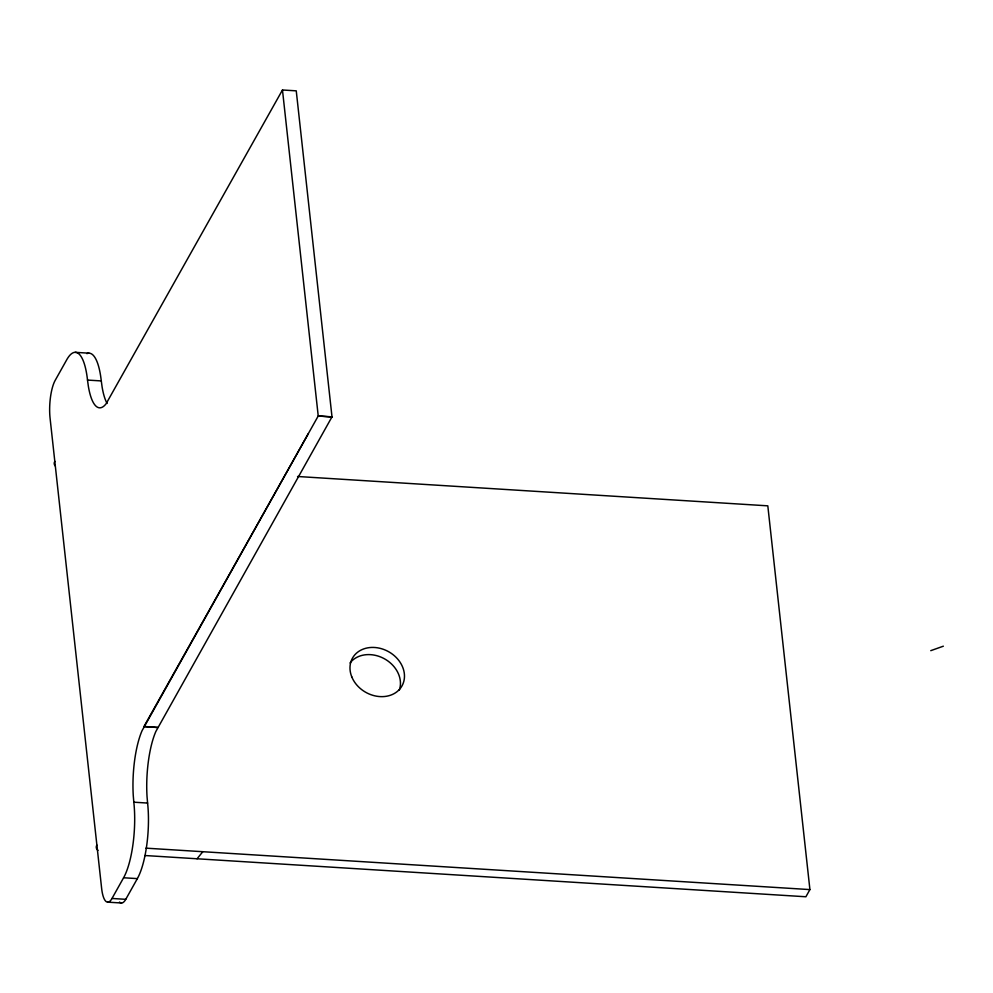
<?xml version="1.0" encoding="UTF-8"?>
<svg xmlns="http://www.w3.org/2000/svg" width="993" height="993" viewBox="0 0 993 993"><rect width="100%" height="100%" fill="white"/><g stroke="black" fill="none" stroke-linecap="round" stroke-linejoin="round"><path stroke-width="1.49" d="M54.838 461.348L54.379 462.291A14.411 7.1 -6.3 0 0 55.174 465.891M96.88 845.093L96.42 846.036A14.411 7.1 -6.3 0 0 98.022 850.418M308.277 433.718L142.073 730.662A55.422 16.012 -86.4 0 0 133.273 795.691L133.819 802.195A55.434 16.012 -86.4 0 1 123.591 877.762L111.998 898.466A27.717 8.006 -86.4 0 1 101.621 888.276L50.072 418.165A27.717 8.006 -86.4 0 1 55.174 380.381L66.779 359.689A55.434 16.012 -86.4 0 1 87.508 380.083L88.327 386.091A55.422 16.012 -86.4 0 0 106.189 403.63L282.471 89.991L296.249 90.847L331.997 416.837L155.839 731.518A55.422 16.012 -86.4 0 0 147.038 796.56L147.597 803.064A55.434 16.012 -86.4 0 1 137.357 878.619L125.763 899.323A27.717 8.006 -86.4 0 1 119.52 902.054M297.552 476.491L767.812 505.834L809.916 889.591L805.882 896.766L144.904 855.519M197.048 858.771L202.82 851.709M930.764 650.663L943.35 646.195M75.22 352.329L88.998 353.185M87.508 380.071L101.286 380.927L102.105 386.947A55.422 16.012 -86.4 0 0 107.107 403.443M331.997 416.837L318.232 415.98L144.01 726.442L157.813 727.497L144.035 726.64M133.819 802.195L147.597 803.064M123.591 877.762L137.357 878.619M111.998 898.466L125.763 899.323M107.765 902.153L121.543 903.009M145.946 848.159L809.916 889.591M332.034 417.048L318.232 415.98L282.471 89.991M86.875 353.632A55.434 16.012 -86.4 0 1 101.274 380.94M350.057 662.914A28.375 23.298 29.3 0 1 384.44 658.793A28.375 23.298 29.3 0 1 399.285 690.172M351.733 676.754A28.375 23.298 29.3 0 0 398.305 690.594A28.375 23.298 29.3 0 0 381.647 648.752A28.375 23.298 29.3 0 0 351.733 676.754"/></g></svg>
